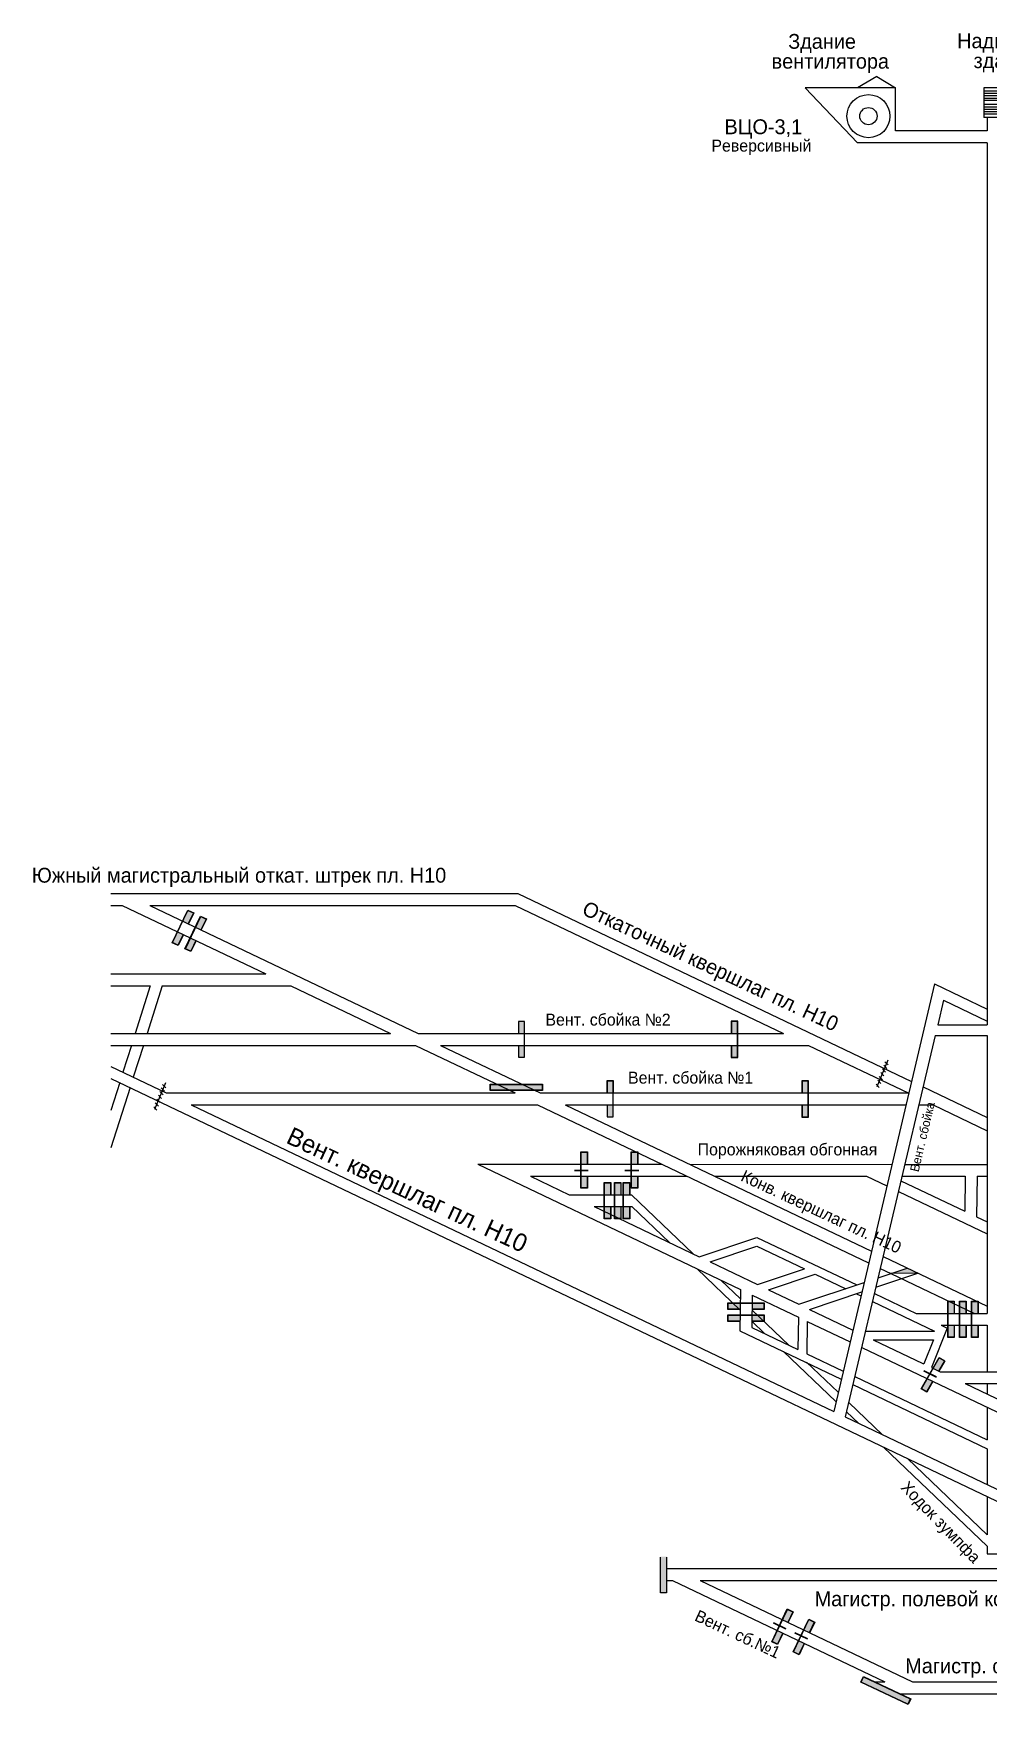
# Model space of a CAD drawing. Header units: millimetres. Extents: x 804 to 1628, y 228 to 895.
# Drawn here: x 804 to 1125, y 333 to 895 of the extents above; entities that cross this region are included whole.
import ezdxf

# ---------------------------------------------------------------- set-up
doc = ezdxf.new("R2010")
doc.units = ezdxf.units.MM
doc.layers.add('Двери', color=7, linetype='Continuous')
doc.layers.add('Перемычки', color=7, linetype='Continuous')

msp = doc.modelspace()

# ---------------------------------------------------------------- hatches: boundary and pattern name
for points in [[(985.69, 512.83), (985.69, 512.68), (988.01, 512.68), (988.01, 512.83)], [(990.36, 512.68), (990.36, 512.83), (988.11, 512.83), (988.11, 512.68)], [(1002.66, 512.83), (1002.66, 512.68), (1004.98, 512.68), (1004.98, 512.83)], [(1007.34, 512.68), (1007.34, 512.83), (1005.08, 512.83), (1005.08, 512.68)], [(1097.7, 479.87), (1092.23, 478.05), (1101.31, 478.15)], [(1103.25, 445.4), (1103.19, 445.27), (1105.28, 444.25), (1105.34, 444.38)], [(1107.4, 443.23), (1107.46, 443.36), (1105.43, 444.34), (1105.37, 444.21)], [(1052.65, 360.71), (1052.58, 360.58), (1054.67, 359.57), (1054.74, 359.7)], [(1056.79, 358.54), (1056.86, 358.67), (1054.83, 359.65), (1054.76, 359.52)], [(1059.88, 357.33), (1059.82, 357.2), (1061.91, 356.18), (1061.97, 356.31)], [(1064.03, 355.16), (1064.09, 355.28), (1062.06, 356.27), (1062, 356.14)]]:
    msp.add_hatch(color=256).paths.add_polyline_path(points)
at = {"layer": 'Двери'}
h = msp.add_hatch(color=256, dxfattribs=at)
h.paths.add_polyline_path([(855.83, 595.67), (857.59, 599.37), (855.61, 600.32), (853.84, 596.62), (853.93, 596.57), (855.65, 600.18), (857.46, 599.32), (855.74, 595.71)])
h.paths.add_polyline_path([(852.21, 592.96), (853.93, 596.57), (853.84, 596.62), (852.12, 593.01)])
h.paths.add_polyline_path([(852.34, 588.36), (854.1, 592.06), (854.01, 592.1), (852.29, 588.49), (850.49, 589.35), (852.21, 592.96), (852.12, 593.01), (850.35, 589.31)])
h = msp.add_hatch(color=3, dxfattribs=at)
h.paths.add_polyline_path([(857.46, 599.32), (855.65, 600.18), (853.93, 596.57), (855.74, 595.71)])
h.paths.add_polyline_path([(850.49, 589.35), (852.29, 588.49), (854.01, 592.1), (852.21, 592.96)])
h = msp.add_hatch(color=256, dxfattribs=at)
h.paths.add_polyline_path([(860.11, 593.63), (861.87, 597.33), (859.88, 598.27), (858.12, 594.57), (858.21, 594.53), (859.93, 598.14), (861.74, 597.28), (860.02, 593.67)])
h.paths.add_polyline_path([(856.49, 590.92), (858.21, 594.53), (858.12, 594.57), (856.4, 590.96)])
h.paths.add_polyline_path([(856.62, 586.32), (858.38, 590.02), (858.29, 590.06), (856.57, 586.45), (854.77, 587.31), (856.49, 590.92), (856.4, 590.96), (854.63, 587.26)])
h = msp.add_hatch(color=3, dxfattribs=at)
h.paths.add_polyline_path([(861.74, 597.28), (859.93, 598.14), (858.21, 594.53), (860.02, 593.67)])
h.paths.add_polyline_path([(854.77, 587.31), (856.57, 586.45), (858.29, 590.06), (856.49, 590.92)])
h = msp.add_hatch(color=256, dxfattribs=at)
h.paths.add_polyline_path([(966.78, 558.79), (966.78, 562.89), (968.98, 562.89), (968.98, 558.79), (968.88, 558.79), (968.88, 562.79), (966.88, 562.79), (966.88, 558.79)])
h.paths.add_polyline_path([(968.88, 554.79), (968.88, 558.79), (968.98, 558.79), (968.98, 554.79)])
h.paths.add_polyline_path([(966.78, 550.69), (966.78, 554.79), (966.88, 554.79), (966.88, 550.79), (968.88, 550.79), (968.88, 554.79), (968.98, 554.79), (968.98, 550.69)])
h = msp.add_hatch(color=3, dxfattribs=at)
h.paths.add_polyline_path([(966.88, 562.79), (968.88, 562.79), (968.88, 558.79), (966.88, 558.79)])
h.paths.add_polyline_path([(968.88, 550.79), (966.88, 550.79), (966.88, 554.79), (968.88, 554.79)])
h = msp.add_hatch(color=256, dxfattribs=at)
h.paths.add_polyline_path([(1038.49, 558.79), (1038.49, 562.89), (1040.69, 562.89), (1040.69, 558.79), (1040.59, 558.79), (1040.59, 562.79), (1038.59, 562.79), (1038.59, 558.79)])
h.paths.add_polyline_path([(1040.59, 554.79), (1040.59, 558.79), (1040.69, 558.79), (1040.69, 554.79)])
h.paths.add_polyline_path([(1038.49, 550.69), (1038.49, 554.79), (1038.59, 554.79), (1038.59, 550.79), (1040.59, 550.79), (1040.59, 554.79), (1040.69, 554.79), (1040.69, 550.69)])
h = msp.add_hatch(color=3, dxfattribs=at)
h.paths.add_polyline_path([(1038.59, 562.79), (1040.59, 562.79), (1040.59, 558.79), (1038.59, 558.79)])
h.paths.add_polyline_path([(1040.59, 550.79), (1038.59, 550.79), (1038.59, 554.79), (1040.59, 554.79)])
h = msp.add_hatch(color=256, dxfattribs=at)
h.paths.add_polyline_path([(996.61, 538.78), (996.61, 542.88), (998.81, 542.88), (998.81, 538.78), (998.71, 538.78), (998.71, 542.78), (996.71, 542.78), (996.71, 538.78)])
h.paths.add_polyline_path([(998.71, 534.78), (998.71, 538.78), (998.81, 538.78), (998.81, 534.78)])
h.paths.add_polyline_path([(996.61, 530.68), (996.61, 534.78), (996.71, 534.78), (996.71, 530.78), (998.71, 530.78), (998.71, 534.78), (998.81, 534.78), (998.81, 530.68)])
h = msp.add_hatch(color=3, dxfattribs=at)
h.paths.add_polyline_path([(996.71, 542.78), (998.71, 542.78), (998.71, 538.78), (996.71, 538.78)])
h.paths.add_polyline_path([(998.71, 530.78), (996.71, 530.78), (996.71, 534.78), (998.71, 534.78)])
h = msp.add_hatch(color=256, dxfattribs=at)
h.paths.add_polyline_path([(1062.28, 538.77), (1062.28, 542.87), (1064.48, 542.87), (1064.48, 538.77), (1064.38, 538.77), (1064.38, 542.77), (1062.38, 542.77), (1062.38, 538.77)])
h.paths.add_polyline_path([(1064.38, 534.77), (1064.38, 538.77), (1064.48, 538.77), (1064.48, 534.77)])
h.paths.add_polyline_path([(1062.28, 530.67), (1062.28, 534.77), (1062.38, 534.77), (1062.38, 530.77), (1064.38, 530.77), (1064.38, 534.77), (1064.48, 534.77), (1064.48, 530.67)])
h = msp.add_hatch(color=3, dxfattribs=at)
h.paths.add_polyline_path([(1062.38, 542.77), (1064.38, 542.77), (1064.38, 538.77), (1062.38, 538.77)])
h.paths.add_polyline_path([(1064.38, 530.77), (1062.38, 530.77), (1062.38, 534.77), (1064.38, 534.77)])
h = msp.add_hatch(color=256, dxfattribs=at)
h.paths.add_polyline_path([(990.08, 514.89), (990.08, 518.99), (987.88, 518.99), (987.88, 514.89), (987.98, 514.89), (987.98, 518.89), (989.98, 518.89), (989.98, 514.89)])
h.paths.add_polyline_path([(987.98, 510.89), (987.98, 514.89), (987.88, 514.89), (987.88, 510.89)])
h.paths.add_polyline_path([(990.08, 506.79), (990.08, 510.89), (989.98, 510.89), (989.98, 506.89), (987.98, 506.89), (987.98, 510.89), (987.88, 510.89), (987.88, 506.79)])
h = msp.add_hatch(color=3, dxfattribs=at)
h.paths.add_polyline_path([(989.98, 518.89), (987.98, 518.89), (987.98, 514.89), (989.98, 514.89)])
h.paths.add_polyline_path([(987.98, 506.89), (989.98, 506.89), (989.98, 510.89), (987.98, 510.89)])
h = msp.add_hatch(color=256, dxfattribs=at)
h.paths.add_polyline_path([(1007.05, 514.89), (1007.05, 518.99), (1004.85, 518.99), (1004.85, 514.89), (1004.95, 514.89), (1004.95, 518.89), (1006.95, 518.89), (1006.95, 514.89)])
h.paths.add_polyline_path([(1004.95, 510.89), (1004.95, 514.89), (1004.85, 514.89), (1004.85, 510.89)])
h.paths.add_polyline_path([(1007.05, 506.79), (1007.05, 510.89), (1006.95, 510.89), (1006.95, 506.89), (1004.95, 506.89), (1004.95, 510.89), (1004.85, 510.89), (1004.85, 506.79)])
h = msp.add_hatch(color=3, dxfattribs=at)
h.paths.add_polyline_path([(1006.95, 518.89), (1004.95, 518.89), (1004.95, 514.89), (1006.95, 514.89)])
h.paths.add_polyline_path([(1004.95, 506.89), (1006.95, 506.89), (1006.95, 510.89), (1004.95, 510.89)])
h = msp.add_hatch(color=256, dxfattribs=at)
h.paths.add_polyline_path([(997.95, 504.55), (997.95, 508.65), (995.75, 508.65), (995.75, 504.55), (995.85, 504.55), (995.85, 508.55), (997.85, 508.55), (997.85, 504.55)])
h.paths.add_polyline_path([(995.85, 500.55), (995.85, 504.55), (995.75, 504.55), (995.75, 500.55)])
h.paths.add_polyline_path([(997.95, 496.45), (997.95, 500.55), (997.85, 500.55), (997.85, 496.55), (995.85, 496.55), (995.85, 500.55), (995.75, 500.55), (995.75, 496.45)])
h = msp.add_hatch(color=3, dxfattribs=at)
h.paths.add_polyline_path([(997.85, 508.55), (995.85, 508.55), (995.85, 504.55), (997.85, 504.55)])
h.paths.add_polyline_path([(995.85, 496.55), (997.85, 496.55), (997.85, 500.55), (995.85, 500.55)])
h = msp.add_hatch(color=256, dxfattribs=at)
h.paths.add_polyline_path([(1001.37, 504.55), (1001.37, 508.65), (999.17, 508.65), (999.17, 504.55), (999.27, 504.55), (999.27, 508.55), (1001.27, 508.55), (1001.27, 504.55)])
h.paths.add_polyline_path([(999.27, 500.55), (999.27, 504.55), (999.17, 504.55), (999.17, 500.55)])
h.paths.add_polyline_path([(1001.37, 496.45), (1001.37, 500.55), (1001.27, 500.55), (1001.27, 496.55), (999.27, 496.55), (999.27, 500.55), (999.17, 500.55), (999.17, 496.45)])
h = msp.add_hatch(color=3, dxfattribs=at)
h.paths.add_polyline_path([(1001.27, 508.55), (999.27, 508.55), (999.27, 504.55), (1001.27, 504.55)])
h.paths.add_polyline_path([(999.27, 496.55), (1001.27, 496.55), (1001.27, 500.55), (999.27, 500.55)])
h = msp.add_hatch(color=256, dxfattribs=at)
h.paths.add_polyline_path([(1004.32, 504.55), (1004.32, 508.65), (1002.12, 508.65), (1002.12, 504.55), (1002.22, 504.55), (1002.22, 508.55), (1004.22, 508.55), (1004.22, 504.55)])
h.paths.add_polyline_path([(1002.22, 500.55), (1002.22, 504.55), (1002.12, 504.55), (1002.12, 500.55)])
h.paths.add_polyline_path([(1004.32, 496.45), (1004.32, 500.55), (1004.22, 500.55), (1004.22, 496.55), (1002.22, 496.55), (1002.22, 500.55), (1002.12, 500.55), (1002.12, 496.45)])
h = msp.add_hatch(color=3, dxfattribs=at)
h.paths.add_polyline_path([(1004.22, 508.55), (1002.22, 508.55), (1002.22, 504.55), (1004.22, 504.55)])
h.paths.add_polyline_path([(1002.22, 496.55), (1004.22, 496.55), (1004.22, 500.55), (1002.22, 500.55)])
h = msp.add_hatch(color=256, dxfattribs=at)
h.paths.add_polyline_path([(1045.48, 465.95), (1049.58, 465.95), (1049.58, 468.15), (1045.48, 468.15), (1045.48, 468.05), (1049.48, 468.05), (1049.48, 466.05), (1045.48, 466.05)])
h.paths.add_polyline_path([(1041.48, 468.05), (1045.48, 468.05), (1045.48, 468.15), (1041.48, 468.15)])
h.paths.add_polyline_path([(1037.38, 465.95), (1041.48, 465.95), (1041.48, 466.05), (1037.48, 466.05), (1037.48, 468.05), (1041.48, 468.05), (1041.48, 468.15), (1037.38, 468.15)])
h = msp.add_hatch(color=3, dxfattribs=at)
h.paths.add_polyline_path([(1049.48, 466.05), (1049.48, 468.05), (1045.48, 468.05), (1045.48, 466.05)])
h.paths.add_polyline_path([(1037.48, 468.05), (1037.48, 466.05), (1041.48, 466.05), (1041.48, 468.05)])
h = msp.add_hatch(color=256, dxfattribs=at)
h.paths.add_polyline_path([(1113.55, 464.63), (1113.55, 468.73), (1111.35, 468.73), (1111.35, 464.63), (1111.45, 464.63), (1111.45, 468.63), (1113.45, 468.63), (1113.45, 464.63)])
h.paths.add_polyline_path([(1111.45, 460.63), (1111.45, 464.63), (1111.35, 464.63), (1111.35, 460.63)])
h.paths.add_polyline_path([(1113.55, 456.53), (1113.55, 460.63), (1113.45, 460.63), (1113.45, 456.63), (1111.45, 456.63), (1111.45, 460.63), (1111.35, 460.63), (1111.35, 456.53)])
h = msp.add_hatch(color=3, dxfattribs=at)
h.paths.add_polyline_path([(1113.45, 468.63), (1111.45, 468.63), (1111.45, 464.63), (1113.45, 464.63)])
h.paths.add_polyline_path([(1111.45, 456.63), (1113.45, 456.63), (1113.45, 460.63), (1111.45, 460.63)])
h = msp.add_hatch(color=256, dxfattribs=at)
h.paths.add_polyline_path([(1117.55, 464.63), (1117.55, 468.73), (1115.35, 468.73), (1115.35, 464.63), (1115.45, 464.63), (1115.45, 468.63), (1117.45, 468.63), (1117.45, 464.63)])
h.paths.add_polyline_path([(1115.45, 460.63), (1115.45, 464.63), (1115.35, 464.63), (1115.35, 460.63)])
h.paths.add_polyline_path([(1117.55, 456.53), (1117.55, 460.63), (1117.45, 460.63), (1117.45, 456.63), (1115.45, 456.63), (1115.45, 460.63), (1115.35, 460.63), (1115.35, 456.53)])
h = msp.add_hatch(color=3, dxfattribs=at)
h.paths.add_polyline_path([(1117.45, 468.63), (1115.45, 468.63), (1115.45, 464.63), (1117.45, 464.63)])
h.paths.add_polyline_path([(1115.45, 456.63), (1117.45, 456.63), (1117.45, 460.63), (1115.45, 460.63)])
h = msp.add_hatch(color=256, dxfattribs=at)
h.paths.add_polyline_path([(1121.55, 464.63), (1121.55, 468.73), (1119.35, 468.73), (1119.35, 464.63), (1119.45, 464.63), (1119.45, 468.63), (1121.45, 468.63), (1121.45, 464.63)])
h.paths.add_polyline_path([(1119.45, 460.63), (1119.45, 464.63), (1119.35, 464.63), (1119.35, 460.63)])
h.paths.add_polyline_path([(1121.55, 456.53), (1121.55, 460.63), (1121.45, 460.63), (1121.45, 456.63), (1119.45, 456.63), (1119.45, 460.63), (1119.35, 460.63), (1119.35, 456.53)])
h = msp.add_hatch(color=3, dxfattribs=at)
h.paths.add_polyline_path([(1121.45, 468.63), (1119.45, 468.63), (1119.45, 464.63), (1121.45, 464.63)])
h.paths.add_polyline_path([(1119.45, 456.63), (1121.45, 456.63), (1121.45, 460.63), (1119.45, 460.63)])
h = msp.add_hatch(color=256, dxfattribs=at)
h.paths.add_polyline_path([(1045.48, 461.95), (1049.58, 461.95), (1049.58, 464.15), (1045.48, 464.15), (1045.48, 464.05), (1049.48, 464.05), (1049.48, 462.05), (1045.48, 462.05)])
h.paths.add_polyline_path([(1041.48, 464.05), (1045.48, 464.05), (1045.48, 464.15), (1041.48, 464.15)])
h.paths.add_polyline_path([(1037.38, 461.95), (1041.48, 461.95), (1041.48, 462.05), (1037.48, 462.05), (1037.48, 464.05), (1041.48, 464.05), (1041.48, 464.15), (1037.38, 464.15)])
h = msp.add_hatch(color=3, dxfattribs=at)
h.paths.add_polyline_path([(1049.48, 462.05), (1049.48, 464.05), (1045.48, 464.05), (1045.48, 462.05)])
h.paths.add_polyline_path([(1037.48, 464.05), (1037.48, 462.05), (1041.48, 462.05), (1041.48, 464.05)])
h = msp.add_hatch(color=256, dxfattribs=at)
h.paths.add_polyline_path([(1108.31, 445.16), (1110.36, 448.72), (1108.45, 449.81), (1106.41, 446.26), (1106.49, 446.21), (1108.49, 449.68), (1110.22, 448.68), (1108.23, 445.21)])
h.paths.add_polyline_path([(1104.5, 442.74), (1106.49, 446.21), (1106.41, 446.26), (1104.41, 442.79)])
h.paths.add_polyline_path([(1104.27, 438.14), (1106.32, 441.7), (1106.23, 441.75), (1104.24, 438.28), (1102.5, 439.28), (1104.5, 442.74), (1104.41, 442.79), (1102.37, 439.24)])
h = msp.add_hatch(color=3, dxfattribs=at)
h.paths.add_polyline_path([(1110.22, 448.68), (1108.49, 449.68), (1106.49, 446.21), (1108.23, 445.21)])
h.paths.add_polyline_path([(1102.5, 439.28), (1104.24, 438.28), (1106.23, 441.75), (1104.5, 442.74)])
h = msp.add_hatch(color=256, dxfattribs=at)
h.paths.add_polyline_path([(1016.81, 370.59), (1016.81, 374.69), (1016.71, 374.69), (1016.71, 370.69), (1014.71, 370.69), (1014.71, 374.69), (1014.61, 374.69), (1014.61, 370.59)])
h.paths.add_polyline_path([(1016.71, 374.69), (1016.81, 374.69), (1016.81, 382.79), (1014.61, 382.79), (1014.61, 374.69), (1014.71, 374.69), (1014.71, 382.69), (1016.71, 382.69)])
h = msp.add_hatch(color=3, dxfattribs=at)
h.paths.add_polyline_path([(1014.71, 370.69), (1016.71, 370.69), (1016.71, 374.69), (1014.71, 374.69)])
h.paths.add_polyline_path([(1016.71, 378.69), (1014.71, 378.69), (1014.71, 374.69), (1016.71, 374.69)])
h.paths.add_polyline_path([(1016.71, 378.69), (1016.71, 382.69), (1014.71, 382.69), (1014.71, 378.69)])
h = msp.add_hatch(color=256, dxfattribs=at)
h.paths.add_polyline_path([(1057.57, 360.57), (1059.34, 364.27), (1057.35, 365.21), (1055.59, 361.51), (1055.68, 361.47), (1057.4, 365.08), (1059.21, 364.22), (1057.48, 360.61)])
h.paths.add_polyline_path([(1053.96, 357.86), (1055.68, 361.47), (1055.59, 361.51), (1053.87, 357.9)])
h.paths.add_polyline_path([(1054.09, 353.25), (1055.85, 356.96), (1055.76, 357), (1054.04, 353.39), (1052.23, 354.25), (1053.96, 357.86), (1053.87, 357.9), (1052.1, 354.2)])
h = msp.add_hatch(color=3, dxfattribs=at)
h.paths.add_polyline_path([(1059.21, 364.22), (1057.4, 365.08), (1055.68, 361.47), (1057.48, 360.61)])
h.paths.add_polyline_path([(1052.23, 354.25), (1054.04, 353.39), (1055.76, 357), (1053.96, 357.86)])
h = msp.add_hatch(color=256, dxfattribs=at)
h.paths.add_polyline_path([(1064.79, 357.12), (1066.56, 360.82), (1064.57, 361.77), (1062.81, 358.07), (1062.9, 358.03), (1064.62, 361.64), (1066.43, 360.78), (1064.7, 357.16)])
h.paths.add_polyline_path([(1061.18, 354.42), (1062.9, 358.03), (1062.81, 358.07), (1061.09, 354.46)])
h.paths.add_polyline_path([(1061.31, 349.81), (1063.07, 353.51), (1062.98, 353.55), (1061.26, 349.94), (1059.46, 350.8), (1061.18, 354.42), (1061.09, 354.46), (1059.32, 350.76)])
h = msp.add_hatch(color=3, dxfattribs=at)
h.paths.add_polyline_path([(1066.43, 360.78), (1064.62, 361.64), (1062.9, 358.03), (1064.7, 357.16)])
h.paths.add_polyline_path([(1059.46, 350.8), (1061.26, 349.94), (1062.98, 353.55), (1061.18, 354.42)])
at = {"layer": 'Перемычки'}
h = msp.add_hatch(color=256, dxfattribs=at)
h.paths.add_polyline_path([(957.39, 541.76), (957.39, 539.61), (974.99, 539.61), (974.99, 541.76)])
h.paths.add_polyline_path([(974.86, 541.64), (974.86, 539.74), (957.51, 539.74), (957.51, 541.64)], flags=16)
for points in [[(957.51, 541.64), (957.51, 539.74), (974.86, 539.74), (974.86, 541.64)], [(1083.04, 342.35), (1082.23, 340.64), (1097.91, 333.22), (1098.72, 334.93)]]:
    msp.add_hatch(color=3, dxfattribs=at).paths.add_polyline_path(points)
h = msp.add_hatch(color=256, dxfattribs=at)
h.paths.add_polyline_path([(1082.98, 342.52), (1082.06, 340.58), (1097.97, 333.05), (1098.89, 334.99)])
h.paths.add_polyline_path([(1098.72, 334.93), (1097.91, 333.22), (1082.23, 340.64), (1083.04, 342.35)], flags=16)

# ---------------------------------------------------------------- linework, layer by layer
for p, q in [((1087.44, 880.67), (1080.94, 876.9)), ((1087.44, 880.67), (1093.79, 876.9)), ((1093.79, 876.9), (1063.4, 876.9)), ((1063.4, 876.9), (1080.94, 858.4)), ((1093.79, 876.9), (1080.94, 876.9)), ((1093.79, 862.4), (1093.79, 876.9)), ((1133.75, 875.75), (1123.49, 875.75)), ((1133.75, 874.92), (1123.49, 874.92)), ((1133.75, 874.18), (1123.49, 874.18)), ((1133.75, 873.34), (1123.49, 873.34)), ((1133.75, 872.6), (1123.49, 872.6)), ((1133.79, 876.9), (1123.54, 876.9)), ((1123.54, 876.9), (1123.54, 866.9)), ((1133.75, 871.22), (1123.49, 871.22)), ((1133.75, 870.38), (1123.49, 870.38)), ((1133.75, 869.64), (1123.49, 869.64)), ((1133.75, 868.81), (1123.49, 868.81)), ((1133.75, 868.07), (1123.49, 868.07)), ((1135, 866.9), (1123.54, 866.9)), ((1123.54, 866.9), (1123.54, 866.9)), ((1124.64, 866.9), (1124.64, 862.4)), ((1124.64, 862.4), (1093.79, 862.4)), ((1120.64, 862.4), (1093.79, 862.4)), ((1124.64, 858.4), (1080.94, 858.4)), ((1124.64, 858.4), (1080.94, 858.4)), ((1124.64, 858.4), (1124.64, 561.74)), ((829.68, 605.86), (966.63, 605.86)), ((829.68, 601.86), (833.52, 601.86)), ((833.52, 601.86), (881.89, 578.8)), ((842.82, 601.86), (933.13, 558.79)), ((842.82, 601.86), (965.73, 601.86)), ((965.73, 601.86), (1056.06, 558.77)), ((966.63, 605.86), (1099.11, 542.67)), ((829.68, 578.8), (881.89, 578.8)), ((829.68, 574.8), (842.96, 574.8)), ((842.96, 574.8), (837.9, 558.8)), ((846.96, 574.8), (841.9, 558.8)), ((846.96, 574.8), (865.55, 574.8)), ((865.55, 574.8), (890.28, 574.8)), ((890.28, 574.8), (923.83, 558.79)), ((1106.84, 575.45), (1072.95, 431.67)), ((1106.84, 575.45), (1124.64, 566.96)), ((1109.91, 569.98), (1107.97, 561.74)), ((1109.91, 569.98), (1124.64, 562.96)), ((829.68, 558.8), (869.3, 558.8)), ((869.3, 558.8), (923.83, 558.79)), ((933.13, 558.79), (1056.06, 558.77)), ((1107.12, 558.16), (1076.87, 429.81)), ((1107.12, 558.16), (1124.64, 558.15)), ((1107.97, 561.74), (1124.64, 561.74)), ((1124.64, 558.15), (1124.64, 464.63)), ((829.68, 554.8), (877.69, 554.8)), ((836.64, 554.8), (833.77, 545.74)), ((840.64, 554.8), (837.25, 544.08)), ((877.69, 554.8), (932.22, 554.79)), ((932.22, 554.79), (965.78, 538.79)), ((940.61, 554.79), (974.17, 538.78)), ((940.61, 554.79), (1064.45, 554.77)), ((1064.45, 554.77), (1098.01, 538.77)), ((829.68, 547.69), (848.33, 538.8)), ((1091.18, 549.79), (1087.46, 540.89)), ((1088.81, 545.66), (1089.86, 544.56)), ((1089.34, 546.89), (1090.4, 545.79)), ((1089.8, 548.09), (1090.85, 546.99)), ((1090.22, 549.29), (1091.28, 548.19)), ((829.68, 543.69), (1160, 386.16)), ((832.67, 542.27), (829.68, 532.92)), ((836.15, 540.61), (829.68, 520.27)), ((848.05, 542.15), (844.34, 533.25)), ((846.67, 540.45), (847.72, 539.35)), ((847.1, 541.65), (848.15, 540.55)), ((1087.24, 541.76), (1088.29, 540.66)), ((1087.78, 543.05), (1088.83, 541.95)), ((1088.31, 544.28), (1089.36, 543.18)), ((1103.03, 540.8), (1124.64, 530.5)), ((844.11, 534.12), (845.17, 533.02)), ((844.65, 535.41), (845.7, 534.31)), ((845.18, 536.64), (846.24, 535.54)), ((845.69, 538.02), (846.74, 536.92)), ((846.22, 539.25), (847.27, 538.15)), ((848.33, 538.8), (965.78, 538.79)), ((856.72, 534.8), (973.26, 534.78)), ((856.72, 534.8), (1072.95, 431.67)), ((973.26, 534.78), (1084.72, 481.63)), ((974.17, 538.78), (1098.01, 538.77)), ((982.56, 534.78), (1085.66, 485.61)), ((982.65, 534.77), (1097.25, 534.75)), ((1101.61, 534.75), (1106.43, 534.75)), ((1106.43, 534.75), (1124.64, 526.06)), ((953.2, 514.79), (1015.21, 514.78)), ((953.2, 514.79), (1041.59, 472.63)), ((953.2, 514.79), (953.2, 514.79)), ((1024.5, 514.78), (1092.54, 514.77)), ((1096.9, 514.77), (1124.64, 514.77)), ((970.88, 510.79), (1023.6, 510.78)), ((970.88, 510.79), (983.96, 504.54)), ((1032.89, 510.78), (1084.04, 510.77)), ((1084.04, 510.77), (1090.83, 507.53)), ((1095.6, 509.26), (1117.08, 499.01)), ((1095.95, 510.77), (1117.19, 510.77)), ((1117.19, 510.77), (1117.08, 499.01)), ((1121.19, 510.77), (1121.07, 497.11)), ((1121.19, 510.77), (1124.64, 510.77)), ((983.96, 504.54), (1004.86, 504.54)), ((992.35, 500.55), (1005.04, 500.55)), ((992.35, 500.55), (1027.65, 483.71)), ((1025.71, 484.63), (1004.86, 504.54)), ((1017.72, 488.45), (1005.04, 500.55)), ((1094.75, 505.66), (1124.64, 491.41)), ((1121.07, 497.11), (1124.64, 495.41)), ((1027.65, 483.71), (1047.1, 490.21)), ((1047.1, 490.21), (1080.69, 474.19)), ((1031.35, 481.95), (1047.1, 487.21)), ((1047.1, 487.21), (1063.12, 479.57)), ((1089.58, 483.74), (1124.64, 467.02)), ((1041.5, 465.74), (1026.99, 479.59)), ((1031.35, 481.95), (1047.37, 474.3)), ((1047.37, 474.3), (1063.12, 479.57)), ((1051.02, 472.57), (1066.77, 477.83)), ((1066.77, 477.83), (1077, 472.95)), ((1087.15, 473.42), (1101.31, 478.15)), ((1087.9, 476.6), (1097.7, 479.87)), ((1088.64, 479.76), (1092.23, 478.05)), ((1101.31, 478.15), (1092.23, 478.05)), ((1092.23, 478.05), (1120.36, 464.63)), ((1092.23, 478.05), (1092.23, 478.05)), ((1092.23, 478.05), (1092.23, 478.05)), ((1041.55, 469.51), (1034.98, 475.78)), ((1041.59, 472.63), (1041.4, 458.81)), ((1051.02, 472.57), (1061.25, 467.69)), ((1061.25, 467.69), (1083.16, 475.01)), ((1045.56, 470.74), (1045.4, 459.9)), ((1045.56, 470.74), (1061.08, 463.34)), ((1064.86, 465.97), (1082.42, 471.84)), ((1080.6, 471.23), (1082.1, 470.52)), ((1086.02, 468.65), (1106.9, 458.69)), ((1086.66, 471.34), (1100.73, 464.63)), ((1049.83, 457.78), (1045.43, 461.99)), ((1057.82, 453.97), (1045.48, 465.75)), ((1061.08, 463.34), (1060.92, 452.49)), ((1064.06, 461.91), (1063.9, 451.07)), ((1064.06, 461.91), (1078.46, 455.05)), ((1064.86, 465.97), (1079.4, 459.03)), ((1100.73, 464.63), (1124.64, 464.63)), ((1041.4, 458.81), (1075.51, 442.54)), ((1045.4, 459.9), (1060.92, 452.49)), ((1083.68, 458.69), (1106.9, 458.69)), ((1086.21, 455.78), (1106.49, 455.78)), ((1086.21, 455.78), (1103.01, 447.77)), ((1106.49, 455.78), (1103.24, 447.66)), ((1111.19, 459.65), (1105.89, 446.4)), ((1109.12, 460.63), (1124.64, 460.63)), ((1109.12, 460.63), (1111.19, 459.65)), ((1124.64, 460.63), (1124.64, 445.02)), ((1073.72, 434.97), (1056.11, 451.79)), ((1063.9, 451.07), (1076.14, 445.23)), ((1082.38, 453.18), (1238.36, 378.79)), ((1074.46, 438.09), (1063.86, 448.21)), ((1103.01, 447.77), (1103.24, 447.66)), ((1105.89, 446.4), (1108.77, 445.02)), ((1108.77, 445.02), (1161.48, 445.02)), ((1079.43, 440.67), (1124.64, 419.1)), ((1080.06, 443.37), (1124.64, 422.1)), ((1117.16, 441.02), (1169.87, 441.02)), ((1117.16, 441.02), (1132.7, 433.61)), ((1124.64, 441.02), (1124.64, 437.45)), ((1089.39, 423.83), (1078.02, 434.69)), ((1124.64, 433.02), (1124.64, 422.1)), ((1076.87, 429.81), (1183.84, 378.79)), ((1081.4, 427.65), (1077.28, 431.57)), ((1124.64, 386.35), (1089.77, 419.65)), ((1124.64, 419.1), (1124.64, 407.02)), ((1124.64, 418.68), (1124.64, 407.02)), ((1124.64, 390.17), (1097.76, 415.84)), ((1124.64, 403.02), (1124.64, 390.17)), ((1124.64, 386.35), (1124.64, 383.77)), ((1124.64, 383.77), (1132.64, 383.77)), ((1016.77, 378.79), (1196.12, 378.79)), ((1016.76, 374.79), (1018.73, 374.79)), ((1018.73, 374.79), (1090.17, 340.72)), ((1028.03, 374.79), (1099.46, 340.72)), ((1028.03, 374.79), (1308.75, 374.79)), ((1106.27, 374.79), (1135.74, 374.79)), ((1086.79, 340.72), (1090.17, 340.72)), ((1099.46, 340.72), (1182.42, 340.72)), ((1095.24, 336.72), (1108.94, 336.72)), ((1108.82, 336.72), (1178.12, 336.72))]:
    msp.add_line(p, q)
for radius in [7.24, 2.91]:
    msp.add_circle((1084.66, 867.35), radius)
at = {"layer": 'Двери'}
for p, q in [((985.69, 512.83), (990.36, 512.83)), ((985.69, 512.68), (990.36, 512.68)), ((986.46, 512.83), (986.46, 512.68)), ((1002.66, 512.83), (1007.34, 512.83)), ((1002.66, 512.68), (1007.34, 512.68)), ((1003.43, 512.83), (1003.43, 512.68)), ((1103.19, 445.27), (1107.4, 443.23)), ((1103.25, 445.4), (1107.46, 443.36)), ((1052.59, 360.58), (1056.79, 358.54)), ((1052.65, 360.71), (1056.86, 358.67)), ((1059.82, 357.19), (1064.03, 355.15)), ((1059.88, 357.33), (1064.09, 355.28))]:
    msp.add_line(p, q, dxfattribs=at)
for points in [[(854.1, 592.06), (852.34, 588.36), (850.35, 589.31), (855.61, 600.32), (857.59, 599.37), (855.83, 595.67)], [(854.01, 592.1), (852.29, 588.49), (850.49, 589.35), (855.65, 600.18), (857.46, 599.32), (855.74, 595.71)], [(858.38, 590.02), (856.62, 586.32), (854.63, 587.26), (859.88, 598.27), (861.87, 597.33), (860.11, 593.63)], [(858.29, 590.06), (856.57, 586.45), (854.77, 587.31), (859.93, 598.14), (861.74, 597.28), (860.02, 593.67)], [(966.88, 554.79), (966.88, 550.79), (968.88, 550.79), (968.88, 562.79), (966.88, 562.79), (966.88, 558.79)], [(1038.49, 554.79), (1038.49, 550.69), (1040.69, 550.69), (1040.69, 562.89), (1038.49, 562.89), (1038.49, 558.79)], [(1038.59, 554.79), (1038.59, 550.79), (1040.59, 550.79), (1040.59, 562.79), (1038.59, 562.79), (1038.59, 558.79)], [(998.81, 538.79), (998.81, 542.88), (996.61, 542.88), (996.61, 538.78)], [(996.71, 534.78), (996.71, 530.78), (998.71, 530.78), (998.71, 542.78), (996.71, 542.78), (996.71, 538.78)], [(1062.28, 534.77), (1062.28, 530.67), (1064.48, 530.67), (1064.48, 542.87), (1062.28, 542.87), (1062.28, 538.77)], [(1062.38, 534.77), (1062.38, 530.77), (1064.38, 530.77), (1064.38, 542.77), (1062.38, 542.77), (1062.38, 538.77)], [(990.08, 510.89), (990.08, 506.79), (987.88, 506.79), (987.88, 518.99), (990.08, 518.99), (990.08, 514.89)], [(989.98, 510.89), (989.98, 506.89), (987.98, 506.89), (987.98, 518.89), (989.98, 518.89), (989.98, 514.89)], [(1007.05, 510.89), (1007.05, 506.79), (1004.85, 506.79), (1004.85, 518.99), (1007.05, 518.99), (1007.05, 514.89)], [(1006.95, 510.89), (1006.95, 506.89), (1004.95, 506.89), (1004.95, 518.89), (1006.95, 518.89), (1006.95, 514.89)], [(997.95, 500.55), (997.95, 496.45), (995.75, 496.45), (995.75, 508.65), (997.95, 508.65), (997.95, 504.55)], [(997.85, 500.55), (997.85, 496.55), (995.85, 496.55), (995.85, 508.55), (997.85, 508.55), (997.85, 504.55)], [(1001.37, 500.55), (1001.37, 496.45), (999.17, 496.45), (999.17, 508.65), (1001.37, 508.65), (1001.37, 504.55)], [(1001.27, 500.55), (1001.27, 496.55), (999.27, 496.55), (999.27, 508.55), (1001.27, 508.55), (1001.27, 504.55)], [(1004.32, 500.55), (1004.32, 496.45), (1002.12, 496.45), (1002.12, 508.65), (1004.32, 508.65), (1004.32, 504.55)], [(1004.22, 500.55), (1004.22, 496.55), (1002.22, 496.55), (1002.22, 508.55), (1004.22, 508.55), (1004.22, 504.55)], [(1041.48, 465.95), (1037.38, 465.95), (1037.38, 468.15), (1049.58, 468.15), (1049.58, 465.95), (1045.48, 465.95)], [(1041.48, 466.05), (1037.48, 466.05), (1037.48, 468.05), (1049.48, 468.05), (1049.48, 466.05), (1045.48, 466.05)], [(1113.55, 460.63), (1113.55, 456.53), (1111.35, 456.53), (1111.35, 468.73), (1113.55, 468.73), (1113.55, 464.63)], [(1113.45, 460.63), (1113.45, 456.63), (1111.45, 456.63), (1111.45, 468.63), (1113.45, 468.63), (1113.45, 464.63)], [(1117.55, 460.63), (1117.55, 456.53), (1115.35, 456.53), (1115.35, 468.73), (1117.55, 468.73), (1117.55, 464.63)], [(1117.45, 460.63), (1117.45, 456.63), (1115.45, 456.63), (1115.45, 468.63), (1117.45, 468.63), (1117.45, 464.63)], [(1121.55, 460.63), (1121.55, 456.53), (1119.35, 456.53), (1119.35, 468.73), (1121.55, 468.73), (1121.55, 464.63)], [(1121.45, 460.63), (1121.45, 456.63), (1119.45, 456.63), (1119.45, 468.63), (1121.45, 468.63), (1121.45, 464.63)], [(1041.48, 461.95), (1037.38, 461.95), (1037.38, 464.15), (1049.58, 464.15), (1049.58, 461.95), (1045.48, 461.95)], [(1041.48, 462.05), (1037.48, 462.05), (1037.48, 464.05), (1049.48, 464.05), (1049.48, 462.05), (1045.48, 462.05)], [(1106.32, 441.7), (1104.27, 438.14), (1102.37, 439.24), (1108.45, 449.81), (1110.36, 448.72), (1108.31, 445.16)], [(1106.23, 441.75), (1104.24, 438.28), (1102.5, 439.28), (1108.49, 449.68), (1110.22, 448.68), (1108.23, 445.21)], [(1016.71, 382.69), (1016.71, 370.69), (1014.71, 370.69), (1014.71, 382.69)], [(1055.85, 356.96), (1054.09, 353.25), (1052.1, 354.2), (1057.35, 365.21), (1059.34, 364.27), (1057.57, 360.57)], [(1055.76, 357), (1054.04, 353.39), (1052.23, 354.25), (1057.4, 365.08), (1059.21, 364.22), (1057.48, 360.61)], [(1063.07, 353.51), (1061.31, 349.81), (1059.32, 350.76), (1064.57, 361.77), (1066.56, 360.82), (1064.79, 357.12)], [(1062.98, 353.55), (1061.26, 349.94), (1059.46, 350.8), (1064.62, 361.64), (1066.43, 360.78), (1064.7, 357.16)]]:
    msp.add_lwpolyline(points, dxfattribs=at)
at = {"layer": 'Перемычки'}
for points in [[(957.39, 541.76), (974.99, 541.76), (974.99, 539.61), (957.39, 539.61)], [(957.51, 541.64), (974.86, 541.64), (974.86, 539.74), (957.51, 539.74)], [(1082.98, 342.52), (1098.89, 334.99), (1097.97, 333.05), (1082.06, 340.58)], [(1083.04, 342.35), (1098.72, 334.93), (1097.91, 333.22), (1082.23, 340.64)]]:
    msp.add_lwpolyline(points, close=True, dxfattribs=at)

# ---------------------------------------------------------------- texts
for s, height, p in [('Здание', 5, (1057.65, 890)), ('Надшахтное', 5, (1114.51, 890.18)), ('вентилятора', 5, (1052.07, 883.33)), ('здание', 5, (1120.03, 883.51)), ('ВЦО-3,1', 5, (1036.22, 861.28)), ('Реверсивный', 4, (1031.8, 855.44)), ('Южный магистральный откат. штрек пл. Н10', 5, (803.08, 609.52)), ('Вент. сбойка №2', 4, (975.95, 561.44)), ('Вент. сбойка №1', 4, (1003.75, 541.93)), ('Порожняковая обгонная', 4, (1027.17, 517.79)), ('Магистр. полевой конв. штрек пл. К5', 5, (1066.53, 366.11)), ('Магистр. откат. штрек пл. К5', 5, (1097.03, 343.56))]:
    msp.add_text(s, height=height).set_placement(p)
for s, height, rotation, p in [('Откаточный квершлаг пл. Н10', 5, 335, (987.88, 599.05)), ('Вент. сбойка', 3, 76.6598, (1101.51, 512.02)), ('Вент. квершлаг пл. Н10', 6, 335, (888.31, 522.12)), ('Конв. квершлаг пл. Н10', 4, 335, (1041.37, 509.42)), ('Ходок зумпфа', 4, 314, (1095.25, 405.84)), ('Вент. сб.№1', 4, 335, (1025.83, 361.45))]:
    msp.add_text(s, height=height, rotation=rotation).set_placement(p)

doc.saveas('drawing.dxf')
